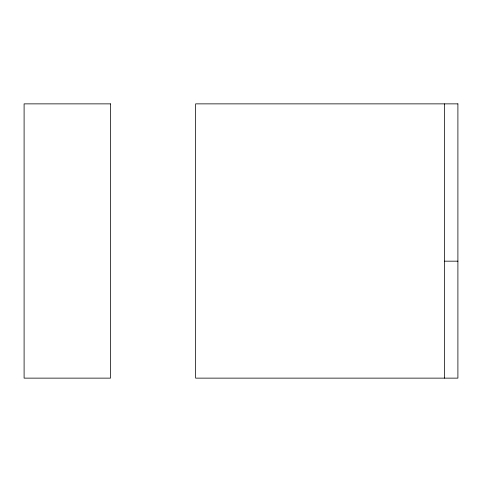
<?xml version="1.0" encoding="UTF-8"?>
<svg xmlns="http://www.w3.org/2000/svg" width="482" height="482" viewBox="0 0 482 482"><rect width="100%" height="100%" fill="white"/><g stroke="black" fill="none" stroke-linecap="round" stroke-linejoin="round"><path stroke-width="0.72" d="M444.488 261.172L457.9 261.172M444.488 103.865L444.488 378.135M110.511 103.865L24.1 103.865L24.1 378.135L110.511 378.135L110.511 103.865M457.9 103.865L195.638 103.865L195.638 378.135L457.9 378.135L457.9 103.865"/></g></svg>
